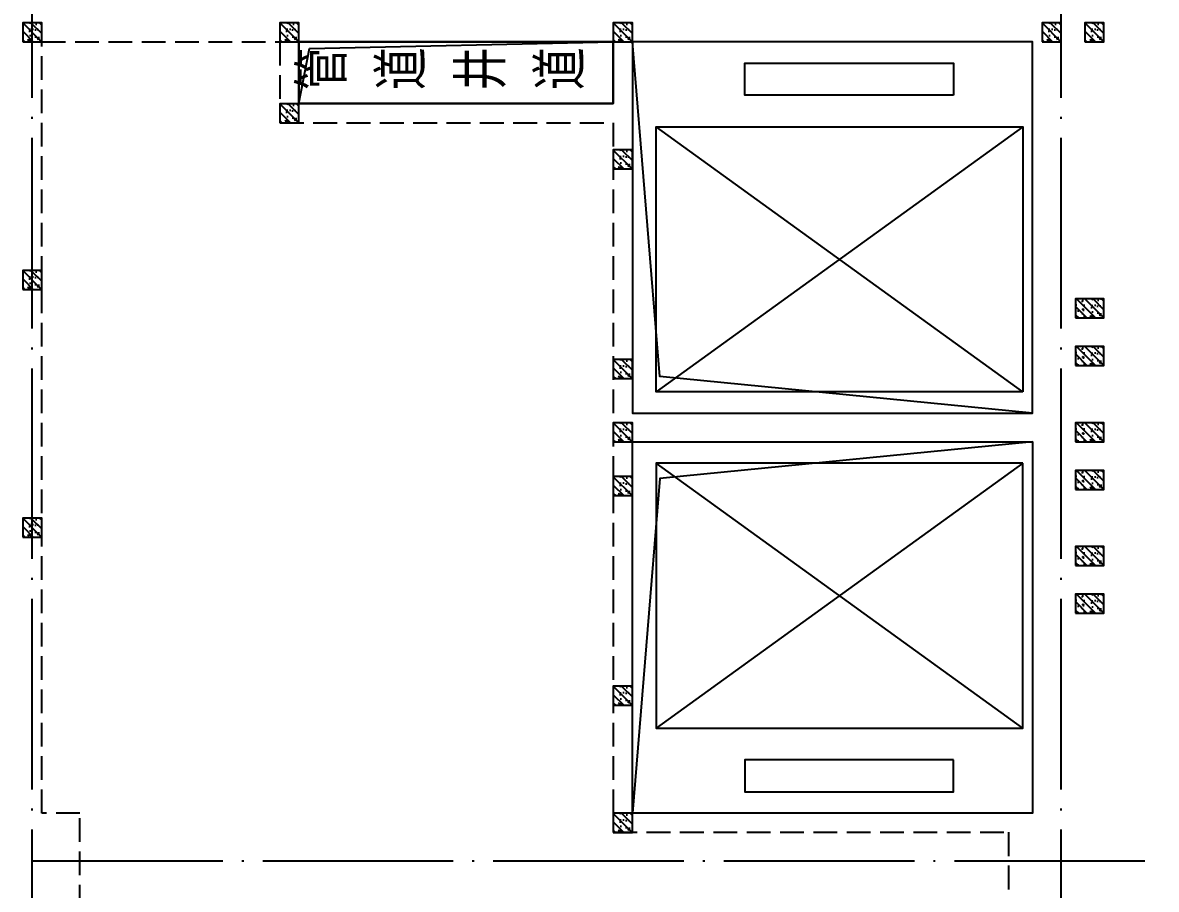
# Model space of a CAD drawing. Extents: x 6843040 to 15500510, y -6507076 to -4940511.
# Drawn here: x 8486362 to 8498262, y -5543651 to -5534552 of the extents above; entities that cross this region are included whole.
import ezdxf

# ---------------------------------------------------------------- set-up
doc = ezdxf.new("R2010")
doc.units = 0
doc.header["$LTSCALE"] = 1000
doc.header["$MEASUREMENT"] = 0
doc.linetypes.add('DASH', pattern=[0.35, 0.25, -0.1])
doc.linetypes.add('DOTE', pattern=[2.42, 2, -0.2, 0.02, -0.2])
for name, color, linetype in [('COLUMN', 10, 'Continuous'), ('DOTE', 8, 'DOTE'), ('E_LINE_6', 11, 'Continuous'), ('EVTR', 2, 'Continuous'), ('FLOOR', 9, 'Continuous'), ('plan-4', 6, 'Continuous'), ('PUB_HATCH', 8, 'Continuous'), ('建筑细线', 5, 'Continuous')]:
    doc.layers.add(name, color=color, linetype=linetype)
doc.styles.add('_HZTXT', font='SIMPLEX', dxfattribs={"width": 0.9, "bigfont": 'HZTXT'})

# ---------------------------------------------------------------- blocks, each defined once
blk = doc.blocks.new('Z$W@#425C139F')
at = {"layer": 'plan-4'}
for p, q in [((0, 0), (0, 3300)), ((0, 3300), (650, 3300)), ((650, 3300), (650, 0)), ((650, 0), (0, 0))]:
    blk.add_line(p, q, dxfattribs=at)
at = {"layer": 'plan-4', "insert": (142, 3300), "char_height": 500, "width": 48.63, "attachment_point": 1, "style": '_HZTXT'}
blk.add_mtext('管\\P道\\P井\\P道', dxfattribs=at)
blk = doc.blocks.new('3~4构造柱')
at = {"layer": 'PUB_HATCH'}
h = blk.add_hatch(dxfattribs=at)
h.set_pattern_fill('钢筋混凝土', color=256, scale=25, angle=90, style=0)
h.set_pattern_definition([(134.999998, (-1323675.3, -31857.76), (-44.194175, -44.194172), []), (140, (-1323675.3, -31857.76), (15.68804, 179.315045), [18.75, -206.25]), (85, (-1323675.3, -31857.76), (-188.048035, -34.68783), [15, -165]), (190.4514, (-1323674, -31842.82), (-172.35988, 144.62735), [15.93505, -175.28553]), (136.1842, (-1323725.3, -31857.76), (41.37976, 266.81026), [28.125, -309.375]), (186.6356, (-1323721.85, -31835.53), (-243.52946, 233.66568), [23.90257, -262.92825]), (81.1842, (-1323725.3, -31857.76), (-243.52964, 233.6655), [22.5, -247.5]), (111, (-1323712.8, -31832.76), (100.65473, 149.22676), [18.75, -206.25]), (56, (-1323712.8, -31832.76), (-181.28751, 60.82884), [15, -165]), (161.4514, (-1323704.41, -31820.33), (-80.63262, 210.05566), [15.93505, -175.28553]), (127.499998, (-1323675.3, -31857.76), (-83.223463, 3.039967), [0, -163, 0, -167.5, 0, -165.625]), (97.499998, (-1323675.3, -31857.76), (-98.602926, 65.767388), [0, -95.5, 0, -159.25, 0, -63.125]), (57.499998, (-1323675.3, -31913.51), (5.638722, 133.455609), [0, -62.5, 0, -195, 0, -258.75]), (47.499998, (-1323675.3, -31938.51), (-25.02624, 145.796543), [0, -81.25, 0, -129.5, 0, -183.75])])
edge = h.paths.add_edge_path()
edge.add_line((-1017259, 235624), (-1017459, 235624))
edge.add_line((-1017259, 235624), (-1017259, 235824))
edge.add_line((-1017259, 235824), (-1017459, 235824))
edge.add_line((-1017459, 235824), (-1017459, 235624))
h = blk.add_hatch(dxfattribs=at)
h.set_pattern_fill('钢筋混凝土', color=256, scale=25, angle=90, style=0)
h.set_pattern_definition([(134.999998, (-1320975.336, -31857.76), (-44.194175, -44.194172), []), (140, (-1320975.34, -31857.76), (15.68804, 179.315045), [18.75, -206.25]), (85, (-1320975.34, -31857.76), (-188.048035, -34.68783), [15, -165]), (190.4514, (-1320974.03, -31842.82), (-172.35988, 144.62735), [15.93505, -175.28553]), (136.1842, (-1321025.34, -31857.76), (41.37976, 266.81026), [28.125, -309.375]), (186.6356, (-1321021.9, -31835.53), (-243.52946, 233.66568), [23.90257, -262.92825]), (81.1842, (-1321025.34, -31857.76), (-243.52964, 233.6655), [22.5, -247.5]), (111, (-1321012.84, -31832.76), (100.65473, 149.22676), [18.75, -206.25]), (56, (-1321012.84, -31832.76), (-181.28751, 60.82884), [15, -165]), (161.4514, (-1321004.45, -31820.33), (-80.63262, 210.05566), [15.93505, -175.28553]), (127.499998, (-1320975.336, -31857.76), (-83.223463, 3.039967), [0, -163, 0, -167.5, 0, -165.625]), (97.499998, (-1320975.34, -31857.76), (-98.602926, 65.767388), [0, -95.5, 0, -159.25, 0, -63.125]), (57.499998, (-1320975.336, -31913.51), (5.638722, 133.455609), [0, -62.5, 0, -195, 0, -258.75]), (47.499998, (-1320975.34, -31938.51), (-25.02624, 145.796543), [0, -81.25, 0, -129.5, 0, -183.75])])
edge = h.paths.add_edge_path()
edge.add_line((-1014559, 235624), (-1014759, 235624))
edge.add_line((-1014559, 235624), (-1014559, 235824))
edge.add_line((-1014559, 235824), (-1014759, 235824))
edge.add_line((-1014759, 235824), (-1014759, 235624))
h = blk.add_hatch(dxfattribs=at)
h.set_pattern_fill('钢筋混凝土', color=256, scale=25, angle=90, style=0)
h.set_pattern_definition([(134.999998, (-1317475.31, -31857.36), (-44.194175, -44.194172), []), (140, (-1317475.31, -31857.36), (15.68804, 179.315045), [18.75, -206.25]), (85, (-1317475.3, -31857.36), (-188.048035, -34.68783), [15, -165]), (190.4514, (-1317474, -31842.42), (-172.35988, 144.62735), [15.93505, -175.28553]), (136.1842, (-1317525.3, -31857.36), (41.37976, 266.81026), [28.125, -309.375]), (186.6356, (-1317521.86, -31835.13), (-243.52946, 233.66568), [23.90257, -262.92825]), (81.1842, (-1317525.3, -31857.36), (-243.52964, 233.6655), [22.5, -247.5]), (111, (-1317512.81, -31832.36), (100.65473, 149.22676), [18.75, -206.25]), (56, (-1317512.8, -31832.36), (-181.28751, 60.82884), [15, -165]), (161.4514, (-1317504.42, -31819.93), (-80.63262, 210.05566), [15.93505, -175.28553]), (127.499998, (-1317475.31, -31857.36), (-83.223463, 3.039967), [0, -163, 0, -167.5, 0, -165.625]), (97.499998, (-1317475.31, -31857.36), (-98.602926, 65.767388), [0, -95.5, 0, -159.25, 0, -63.125]), (57.499998, (-1317475.31, -31913.11), (5.638722, 133.455609), [0, -62.5, 0, -195, 0, -258.75]), (47.499998, (-1317475.31, -31938.11), (-25.02624, 145.796543), [0, -81.25, 0, -129.5, 0, -183.75])])
edge = h.paths.add_edge_path()
edge.add_line((-1011059, 235624), (-1011259, 235624))
edge.add_line((-1011059, 235624), (-1011059, 235824))
edge.add_line((-1011059, 235824), (-1011259, 235824))
edge.add_line((-1011259, 235824), (-1011259, 235624))
h = blk.add_hatch(dxfattribs=at)
h.set_pattern_fill('钢筋混凝土', color=256, scale=25, angle=90, style=0)
h.set_pattern_definition([(134.999998, (-1312975.3, -31857.76), (-44.194175, -44.194172), []), (140, (-1312975.3, -31857.76), (15.68804, 179.315045), [18.75, -206.25]), (85, (-1312975.3, -31857.76), (-188.048035, -34.68783), [15, -165]), (190.4514, (-1312974, -31842.82), (-172.35988, 144.62735), [15.93505, -175.28553]), (136.1842, (-1313025.3, -31857.76), (41.37976, 266.81026), [28.125, -309.375]), (186.6356, (-1313021.85, -31835.53), (-243.52946, 233.66568), [23.90257, -262.92825]), (81.1842, (-1313025.3, -31857.76), (-243.52964, 233.6655), [22.5, -247.5]), (111, (-1313012.8, -31832.76), (100.65473, 149.22676), [18.75, -206.25]), (56, (-1313012.8, -31832.76), (-181.28751, 60.82884), [15, -165]), (161.4514, (-1313004.41, -31820.33), (-80.63262, 210.05566), [15.93505, -175.28553]), (127.499998, (-1312975.3, -31857.76), (-83.223463, 3.039967), [0, -163, 0, -167.5, 0, -165.625]), (97.499998, (-1312975.3, -31857.76), (-98.602926, 65.767388), [0, -95.5, 0, -159.25, 0, -63.125]), (57.499998, (-1312975.3, -31913.51), (5.638722, 133.455609), [0, -62.5, 0, -195, 0, -258.75]), (47.499998, (-1312975.3, -31938.51), (-25.02624, 145.796543), [0, -81.25, 0, -129.5, 0, -183.75])])
edge = h.paths.add_edge_path()
edge.add_line((-1006559, 235624), (-1006759, 235624))
edge.add_line((-1006559, 235624), (-1006559, 235824))
edge.add_line((-1006559, 235824), (-1006759, 235824))
edge.add_line((-1006759, 235824), (-1006759, 235624))
h = blk.add_hatch(dxfattribs=at)
h.set_pattern_fill('钢筋混凝土', color=256, scale=25, angle=90, style=0)
h.set_pattern_definition([(134.999998, (-1312525.336, -31857.76), (-44.194175, -44.194172), []), (140, (-1312525.34, -31857.76), (15.68804, 179.315045), [18.75, -206.25]), (85, (-1312525.34, -31857.76), (-188.048035, -34.68783), [15, -165]), (190.4514, (-1312524.03, -31842.82), (-172.35988, 144.62735), [15.93505, -175.28553]), (136.1842, (-1312575.34, -31857.76), (41.37976, 266.81026), [28.125, -309.375]), (186.6356, (-1312571.9, -31835.53), (-243.52946, 233.66568), [23.90257, -262.92825]), (81.1842, (-1312575.34, -31857.76), (-243.52964, 233.6655), [22.5, -247.5]), (111, (-1312562.84, -31832.76), (100.65473, 149.22676), [18.75, -206.25]), (56, (-1312562.84, -31832.76), (-181.28751, 60.82884), [15, -165]), (161.4514, (-1312554.45, -31820.33), (-80.63262, 210.05566), [15.93505, -175.28553]), (127.499998, (-1312525.336, -31857.76), (-83.223463, 3.039967), [0, -163, 0, -167.5, 0, -165.625]), (97.499998, (-1312525.34, -31857.76), (-98.602926, 65.767388), [0, -95.5, 0, -159.25, 0, -63.125]), (57.499998, (-1312525.336, -31913.51), (5.638722, 133.455609), [0, -62.5, 0, -195, 0, -258.75]), (47.499998, (-1312525.34, -31938.51), (-25.02624, 145.796543), [0, -81.25, 0, -129.5, 0, -183.75])])
edge = h.paths.add_edge_path()
edge.add_line((-1006109, 235624), (-1006309, 235624))
edge.add_line((-1006109, 235624), (-1006109, 235824))
edge.add_line((-1006109, 235824), (-1006309, 235824))
edge.add_line((-1006309, 235824), (-1006309, 235624))
h = blk.add_hatch(dxfattribs=at)
h.set_pattern_fill('钢筋混凝土', color=256, scale=25, angle=90, style=0)
h.set_pattern_definition([(134.999998, (-1320975.336, -32707.84), (-44.194175, -44.194172), []), (140, (-1320975.34, -32707.84), (15.68804, 179.315045), [18.75, -206.25]), (85, (-1320975.34, -32707.84), (-188.048035, -34.68783), [15, -165]), (190.4514, (-1320974.03, -32692.9), (-172.35988, 144.62735), [15.93505, -175.28553]), (136.1842, (-1321025.34, -32707.84), (41.37976, 266.81026), [28.125, -309.375]), (186.6356, (-1321021.9, -32685.6), (-243.52946, 233.66568), [23.90257, -262.92825]), (81.1842, (-1321025.34, -32707.84), (-243.52964, 233.6655), [22.5, -247.5]), (111, (-1321012.84, -32682.84), (100.65473, 149.22676), [18.75, -206.25]), (56, (-1321012.84, -32682.84), (-181.28751, 60.82884), [15, -165]), (161.4514, (-1321004.45, -32670.4), (-80.63262, 210.05566), [15.93505, -175.28553]), (127.499998, (-1320975.336, -32707.84), (-83.223463, 3.039967), [0, -163, 0, -167.5, 0, -165.625]), (97.499998, (-1320975.34, -32707.84), (-98.602926, 65.767388), [0, -95.5, 0, -159.25, 0, -63.125]), (57.499998, (-1320975.336, -32763.59), (5.638722, 133.455609), [0, -62.5, 0, -195, 0, -258.75]), (47.499998, (-1320975.34, -32788.59), (-25.02624, 145.796543), [0, -81.25, 0, -129.5, 0, -183.75])])
edge = h.paths.add_edge_path()
edge.add_line((-1014559, 234774), (-1014759, 234774))
edge.add_line((-1014559, 234774), (-1014559, 234974))
edge.add_line((-1014559, 234974), (-1014759, 234974))
edge.add_line((-1014759, 234974), (-1014759, 234774))
h = blk.add_hatch(dxfattribs=at)
h.set_pattern_fill('钢筋混凝土', color=256, scale=25, angle=90, style=0)
h.set_pattern_definition([(134.999998, (-1317475.336, -33192.76), (-44.194175, -44.194172), []), (140, (-1317475.34, -33192.76), (15.68804, 179.315045), [18.75, -206.25]), (85, (-1317475.34, -33192.76), (-188.048035, -34.68783), [15, -165]), (190.4514, (-1317474.03, -33177.82), (-172.35988, 144.62735), [15.93505, -175.28553]), (136.1842, (-1317525.34, -33192.76), (41.37976, 266.81026), [28.125, -309.375]), (186.6356, (-1317521.9, -33170.53), (-243.52946, 233.66568), [23.90257, -262.92825]), (81.1842, (-1317525.34, -33192.76), (-243.52964, 233.6655), [22.5, -247.5]), (111, (-1317512.84, -33167.76), (100.65473, 149.22676), [18.75, -206.25]), (56, (-1317512.84, -33167.76), (-181.28751, 60.82884), [15, -165]), (161.4514, (-1317504.45, -33155.33), (-80.63262, 210.05566), [15.93505, -175.28553]), (127.499998, (-1317475.336, -33192.76), (-83.223463, 3.039967), [0, -163, 0, -167.5, 0, -165.625]), (97.499998, (-1317475.34, -33192.76), (-98.602926, 65.767388), [0, -95.5, 0, -159.25, 0, -63.125]), (57.499998, (-1317475.336, -33248.51), (5.638722, 133.455609), [0, -62.5, 0, -195, 0, -258.75]), (47.499998, (-1317475.34, -33273.51), (-25.02624, 145.796543), [0, -81.25, 0, -129.5, 0, -183.75])])
edge = h.paths.add_edge_path()
edge.add_line((-1011059, 234289), (-1011259, 234289))
edge.add_line((-1011059, 234289), (-1011059, 234489))
edge.add_line((-1011059, 234489), (-1011259, 234489))
edge.add_line((-1011259, 234489), (-1011259, 234289))
h = blk.add_hatch(dxfattribs=at)
h.set_pattern_fill('钢筋混凝土', color=256, scale=25, angle=90, style=0)
h.set_pattern_definition([(134.999998, (-1323675.3, -34457.36), (-44.194175, -44.194172), []), (140, (-1323675.3, -34457.36), (15.68804, 179.315045), [18.75, -206.25]), (85, (-1323675.3, -34457.36), (-188.048035, -34.68783), [15, -165]), (190.4514, (-1323674, -34442.42), (-172.35988, 144.62735), [15.93505, -175.28553]), (136.1842, (-1323725.3, -34457.36), (41.37976, 266.81026), [28.125, -309.375]), (186.6356, (-1323721.85, -34435.13), (-243.52946, 233.66568), [23.90257, -262.92825]), (81.1842, (-1323725.3, -34457.36), (-243.52964, 233.6655), [22.5, -247.5]), (111, (-1323712.8, -34432.36), (100.65473, 149.22676), [18.75, -206.25]), (56, (-1323712.8, -34432.36), (-181.28751, 60.82884), [15, -165]), (161.4514, (-1323704.41, -34419.93), (-80.63262, 210.05566), [15.93505, -175.28553]), (127.499998, (-1323675.3, -34457.36), (-83.223463, 3.039967), [0, -163, 0, -167.5, 0, -165.625]), (97.499998, (-1323675.3, -34457.36), (-98.602926, 65.767388), [0, -95.5, 0, -159.25, 0, -63.125]), (57.499998, (-1323675.3, -34513.11), (5.638722, 133.455609), [0, -62.5, 0, -195, 0, -258.75]), (47.499998, (-1323675.3, -34538.11), (-25.02624, 145.796543), [0, -81.25, 0, -129.5, 0, -183.75])])
edge = h.paths.add_edge_path()
edge.add_line((-1017259, 233024), (-1017459, 233024))
edge.add_line((-1017259, 233024), (-1017259, 233224))
edge.add_line((-1017259, 233224), (-1017459, 233224))
edge.add_line((-1017459, 233224), (-1017459, 233024))
h = blk.add_hatch(dxfattribs=at)
h.set_pattern_fill('钢筋混凝土', color=256, scale=25, angle=90, style=0)
h.set_pattern_definition([(134.999998, (-1312525.336, -34757.36), (-44.194175, -44.194172), []), (140, (-1312525.34, -34757.36), (15.68804, 179.315045), [18.75, -206.25]), (85, (-1312525.34, -34757.36), (-188.048035, -34.68783), [15, -165]), (190.4514, (-1312524.03, -34742.42), (-172.35988, 144.62735), [15.93505, -175.28553]), (136.1842, (-1312575.34, -34757.36), (41.37976, 266.81026), [28.125, -309.375]), (186.6356, (-1312571.9, -34735.13), (-243.52946, 233.66568), [23.90257, -262.92825]), (81.1842, (-1312575.34, -34757.36), (-243.52964, 233.6655), [22.5, -247.5]), (111, (-1312562.84, -34732.36), (100.65473, 149.22676), [18.75, -206.25]), (56, (-1312562.84, -34732.36), (-181.28751, 60.82884), [15, -165]), (161.4514, (-1312554.45, -34719.93), (-80.63262, 210.05566), [15.93505, -175.28553]), (127.499998, (-1312525.336, -34757.36), (-83.223463, 3.039967), [0, -163, 0, -167.5, 0, -165.625]), (97.499998, (-1312525.34, -34757.36), (-98.602926, 65.767388), [0, -95.5, 0, -159.25, 0, -63.125]), (57.499998, (-1312525.336, -34813.11), (5.638722, 133.455609), [0, -62.5, 0, -195, 0, -258.75]), (47.499998, (-1312525.34, -34838.11), (-25.02624, 145.796543), [0, -81.25, 0, -129.5, 0, -183.75])])
edge = h.paths.add_edge_path()
edge.add_line((-1006109, 232724), (-1006409, 232724))
edge.add_line((-1006109, 232724), (-1006109, 232924))
edge.add_line((-1006109, 232924), (-1006409, 232924))
edge.add_line((-1006409, 232924), (-1006409, 232724))
h = blk.add_hatch(dxfattribs=at)
h.set_pattern_fill('钢筋混凝土', color=256, scale=25, angle=90, style=0)
h.set_pattern_definition([(134.999998, (-1312525.336, -35257.36), (-44.194175, -44.194172), []), (140, (-1312525.34, -35257.36), (15.68804, 179.315045), [18.75, -206.25]), (85, (-1312525.34, -35257.36), (-188.048035, -34.68783), [15, -165]), (190.4514, (-1312524.03, -35242.42), (-172.35988, 144.62735), [15.93505, -175.28553]), (136.1842, (-1312575.34, -35257.36), (41.37976, 266.81026), [28.125, -309.375]), (186.6356, (-1312571.9, -35235.13), (-243.52946, 233.66568), [23.90257, -262.92825]), (81.1842, (-1312575.34, -35257.36), (-243.52964, 233.6655), [22.5, -247.5]), (111, (-1312562.84, -35232.36), (100.65473, 149.22676), [18.75, -206.25]), (56, (-1312562.84, -35232.36), (-181.28751, 60.82884), [15, -165]), (161.4514, (-1312554.45, -35219.93), (-80.63262, 210.05566), [15.93505, -175.28553]), (127.499998, (-1312525.336, -35257.36), (-83.223463, 3.039967), [0, -163, 0, -167.5, 0, -165.625]), (97.499998, (-1312525.34, -35257.36), (-98.602926, 65.767388), [0, -95.5, 0, -159.25, 0, -63.125]), (57.499998, (-1312525.336, -35313.11), (5.638722, 133.455609), [0, -62.5, 0, -195, 0, -258.75]), (47.499998, (-1312525.34, -35338.11), (-25.02624, 145.796543), [0, -81.25, 0, -129.5, 0, -183.75])])
edge = h.paths.add_edge_path()
edge.add_line((-1006109, 232224), (-1006409, 232224))
edge.add_line((-1006109, 232224), (-1006109, 232424))
edge.add_line((-1006109, 232424), (-1006409, 232424))
edge.add_line((-1006409, 232424), (-1006409, 232224))
h = blk.add_hatch(dxfattribs=at)
h.set_pattern_fill('钢筋混凝土', color=256, scale=25, angle=90, style=0)
h.set_pattern_definition([(134.999998, (-1317475.336, -35392.76), (-44.194175, -44.194172), []), (140, (-1317475.34, -35392.76), (15.68804, 179.315045), [18.75, -206.25]), (85, (-1317475.34, -35392.76), (-188.048035, -34.68783), [15, -165]), (190.4514, (-1317474.03, -35377.82), (-172.35988, 144.62735), [15.93505, -175.28553]), (136.1842, (-1317525.34, -35392.76), (41.37976, 266.81026), [28.125, -309.375]), (186.6356, (-1317521.9, -35370.53), (-243.52946, 233.66568), [23.90257, -262.92825]), (81.1842, (-1317525.34, -35392.76), (-243.52964, 233.6655), [22.5, -247.5]), (111, (-1317512.84, -35367.76), (100.65473, 149.22676), [18.75, -206.25]), (56, (-1317512.84, -35367.76), (-181.28751, 60.82884), [15, -165]), (161.4514, (-1317504.45, -35355.33), (-80.63262, 210.05566), [15.93505, -175.28553]), (127.499998, (-1317475.336, -35392.76), (-83.223463, 3.039967), [0, -163, 0, -167.5, 0, -165.625]), (97.499998, (-1317475.34, -35392.76), (-98.602926, 65.767388), [0, -95.5, 0, -159.25, 0, -63.125]), (57.499998, (-1317475.336, -35448.51), (5.638722, 133.455609), [0, -62.5, 0, -195, 0, -258.75]), (47.499998, (-1317475.34, -35473.51), (-25.02624, 145.796543), [0, -81.25, 0, -129.5, 0, -183.75])])
edge = h.paths.add_edge_path()
edge.add_line((-1011059, 232089), (-1011259, 232089))
edge.add_line((-1011059, 232089), (-1011059, 232289))
edge.add_line((-1011059, 232289), (-1011259, 232289))
edge.add_line((-1011259, 232289), (-1011259, 232089))
h = blk.add_hatch(dxfattribs=at)
h.set_pattern_fill('钢筋混凝土', color=256, scale=25, angle=90, style=0)
h.set_pattern_definition([(134.999998, (-1317475.31, -36057.36), (-44.194175, -44.194172), []), (140, (-1317475.31, -36057.36), (15.68804, 179.315045), [18.75, -206.25]), (85, (-1317475.3, -36057.36), (-188.048035, -34.68783), [15, -165]), (190.4514, (-1317474, -36042.42), (-172.35988, 144.62735), [15.93505, -175.28553]), (136.1842, (-1317525.3, -36057.36), (41.37976, 266.81026), [28.125, -309.375]), (186.6356, (-1317521.86, -36035.13), (-243.52946, 233.66568), [23.90257, -262.92825]), (81.1842, (-1317525.3, -36057.36), (-243.52964, 233.6655), [22.5, -247.5]), (111, (-1317512.81, -36032.36), (100.65473, 149.22676), [18.75, -206.25]), (56, (-1317512.8, -36032.36), (-181.28751, 60.82884), [15, -165]), (161.4514, (-1317504.42, -36019.93), (-80.63262, 210.05566), [15.93505, -175.28553]), (127.499998, (-1317475.31, -36057.36), (-83.223463, 3.039967), [0, -163, 0, -167.5, 0, -165.625]), (97.499998, (-1317475.31, -36057.36), (-98.602926, 65.767388), [0, -95.5, 0, -159.25, 0, -63.125]), (57.499998, (-1317475.31, -36113.11), (5.638722, 133.455609), [0, -62.5, 0, -195, 0, -258.75]), (47.499998, (-1317475.31, -36138.11), (-25.02624, 145.796543), [0, -81.25, 0, -129.5, 0, -183.75])])
edge = h.paths.add_edge_path()
edge.add_line((-1011059, 231424), (-1011259, 231424))
edge.add_line((-1011059, 231424), (-1011059, 231624))
edge.add_line((-1011059, 231624), (-1011259, 231624))
edge.add_line((-1011259, 231624), (-1011259, 231424))
h = blk.add_hatch(dxfattribs=at)
h.set_pattern_fill('钢筋混凝土', color=256, scale=25, angle=90, style=0)
h.set_pattern_definition([(134.999998, (-1312525.336, -36057.36), (-44.194175, -44.194172), []), (140, (-1312525.34, -36057.36), (15.68804, 179.315045), [18.75, -206.25]), (85, (-1312525.34, -36057.36), (-188.048035, -34.68783), [15, -165]), (190.4514, (-1312524.03, -36042.42), (-172.35988, 144.62735), [15.93505, -175.28553]), (136.1842, (-1312575.34, -36057.36), (41.37976, 266.81026), [28.125, -309.375]), (186.6356, (-1312571.9, -36035.13), (-243.52946, 233.66568), [23.90257, -262.92825]), (81.1842, (-1312575.34, -36057.36), (-243.52964, 233.6655), [22.5, -247.5]), (111, (-1312562.84, -36032.36), (100.65473, 149.22676), [18.75, -206.25]), (56, (-1312562.84, -36032.36), (-181.28751, 60.82884), [15, -165]), (161.4514, (-1312554.45, -36019.92), (-80.63262, 210.05566), [15.93505, -175.28553]), (127.499998, (-1312525.336, -36057.36), (-83.223463, 3.039967), [0, -163, 0, -167.5, 0, -165.625]), (97.499998, (-1312525.34, -36057.36), (-98.602926, 65.767388), [0, -95.5, 0, -159.25, 0, -63.125]), (57.499998, (-1312525.336, -36113.11), (5.638722, 133.455609), [0, -62.5, 0, -195, 0, -258.75]), (47.499998, (-1312525.34, -36138.11), (-25.02624, 145.796543), [0, -81.25, 0, -129.5, 0, -183.75])])
edge = h.paths.add_edge_path()
edge.add_line((-1006109, 231424), (-1006409, 231424))
edge.add_line((-1006109, 231424), (-1006109, 231624))
edge.add_line((-1006109, 231624), (-1006409, 231624))
edge.add_line((-1006409, 231624), (-1006409, 231424))
h = blk.add_hatch(dxfattribs=at)
h.set_pattern_fill('钢筋混凝土', color=256, scale=25, angle=90, style=0)
h.set_pattern_definition([(134.999998, (-1312525.33, -36557.364), (-44.194175, -44.194172), []), (140, (-1312525.33, -36557.36), (15.68804, 179.315045), [18.75, -206.25]), (85, (-1312525.33, -36557.36), (-188.048035, -34.68783), [15, -165]), (190.4514, (-1312524.02, -36542.42), (-172.35988, 144.62735), [15.93505, -175.28553]), (136.1842, (-1312575.33, -36557.36), (41.37976, 266.81026), [28.125, -309.375]), (186.6356, (-1312571.88, -36535.13), (-243.52946, 233.66568), [23.90257, -262.92825]), (81.1842, (-1312575.33, -36557.36), (-243.52964, 233.6655), [22.5, -247.5]), (111, (-1312562.83, -36532.36), (100.65473, 149.22676), [18.75, -206.25]), (56, (-1312562.83, -36532.36), (-181.28751, 60.82884), [15, -165]), (161.4514, (-1312554.44, -36519.93), (-80.63262, 210.05566), [15.93505, -175.28553]), (127.499998, (-1312525.33, -36557.364), (-83.223463, 3.039967), [0, -163, 0, -167.5, 0, -165.625]), (97.499998, (-1312525.33, -36557.36), (-98.602926, 65.767388), [0, -95.5, 0, -159.25, 0, -63.125]), (57.499998, (-1312525.33, -36613.114), (5.638722, 133.455609), [0, -62.5, 0, -195, 0, -258.75]), (47.499998, (-1312525.33, -36638.11), (-25.02624, 145.796543), [0, -81.25, 0, -129.5, 0, -183.75])])
edge = h.paths.add_edge_path()
edge.add_line((-1006109, 230924), (-1006409, 230924))
edge.add_line((-1006109, 230924), (-1006109, 231124))
edge.add_line((-1006109, 231124), (-1006409, 231124))
edge.add_line((-1006409, 231124), (-1006409, 230924))
h = blk.add_hatch(dxfattribs=at)
h.set_pattern_fill('钢筋混凝土', color=256, scale=25, angle=90, style=0)
h.set_pattern_definition([(134.999998, (-1317475.336, -36622.76), (-44.194175, -44.194172), []), (140, (-1317475.34, -36622.76), (15.68804, 179.315045), [18.75, -206.25]), (85, (-1317475.34, -36622.76), (-188.048035, -34.68783), [15, -165]), (190.4514, (-1317474.03, -36607.82), (-172.35988, 144.62735), [15.93505, -175.28553]), (136.1842, (-1317525.34, -36622.76), (41.37976, 266.81026), [28.125, -309.375]), (186.6356, (-1317521.9, -36600.53), (-243.52946, 233.66568), [23.90257, -262.92825]), (81.1842, (-1317525.34, -36622.76), (-243.52964, 233.6655), [22.5, -247.5]), (111, (-1317512.84, -36597.76), (100.65473, 149.22676), [18.75, -206.25]), (56, (-1317512.84, -36597.76), (-181.28751, 60.82884), [15, -165]), (161.4514, (-1317504.45, -36585.33), (-80.63262, 210.05566), [15.93505, -175.28553]), (127.499998, (-1317475.336, -36622.76), (-83.223463, 3.039967), [0, -163, 0, -167.5, 0, -165.625]), (97.499998, (-1317475.34, -36622.76), (-98.602926, 65.767388), [0, -95.5, 0, -159.25, 0, -63.125]), (57.499998, (-1317475.336, -36678.51), (5.638722, 133.455609), [0, -62.5, 0, -195, 0, -258.75]), (47.499998, (-1317475.34, -36703.51), (-25.02624, 145.796543), [0, -81.25, 0, -129.5, 0, -183.75])])
edge = h.paths.add_edge_path()
edge.add_line((-1011059, 230859), (-1011259, 230859))
edge.add_line((-1011059, 230859), (-1011059, 231059))
edge.add_line((-1011059, 231059), (-1011259, 231059))
edge.add_line((-1011259, 231059), (-1011259, 230859))
h = blk.add_hatch(dxfattribs=at)
h.set_pattern_fill('钢筋混凝土', color=256, scale=25, angle=90, style=0)
h.set_pattern_definition([(134.999998, (-1323675.3, -37057.36), (-44.194175, -44.194172), []), (140, (-1323675.3, -37057.36), (15.68804, 179.315045), [18.75, -206.25]), (85, (-1323675.3, -37057.36), (-188.048035, -34.68783), [15, -165]), (190.4514, (-1323674, -37042.42), (-172.35988, 144.62735), [15.93505, -175.28553]), (136.1842, (-1323725.3, -37057.36), (41.37976, 266.81026), [28.125, -309.375]), (186.6356, (-1323721.85, -37035.13), (-243.52946, 233.66568), [23.90257, -262.92825]), (81.1842, (-1323725.3, -37057.36), (-243.52964, 233.6655), [22.5, -247.5]), (111, (-1323712.8, -37032.36), (100.65473, 149.22676), [18.75, -206.25]), (56, (-1323712.8, -37032.36), (-181.28751, 60.82884), [15, -165]), (161.4514, (-1323704.41, -37019.93), (-80.63262, 210.05566), [15.93505, -175.28553]), (127.499998, (-1323675.3, -37057.36), (-83.223463, 3.039967), [0, -163, 0, -167.5, 0, -165.625]), (97.499998, (-1323675.3, -37057.36), (-98.602926, 65.767388), [0, -95.5, 0, -159.25, 0, -63.125]), (57.499998, (-1323675.3, -37113.11), (5.638722, 133.455609), [0, -62.5, 0, -195, 0, -258.75]), (47.499998, (-1323675.3, -37138.11), (-25.02624, 145.796543), [0, -81.25, 0, -129.5, 0, -183.75])])
edge = h.paths.add_edge_path()
edge.add_line((-1017259, 230424), (-1017459, 230424))
edge.add_line((-1017259, 230424), (-1017259, 230624))
edge.add_line((-1017259, 230624), (-1017459, 230624))
edge.add_line((-1017459, 230624), (-1017459, 230424))
h = blk.add_hatch(dxfattribs=at)
h.set_pattern_fill('钢筋混凝土', color=256, scale=25, angle=90, style=0)
h.set_pattern_definition([(134.999998, (-1312525.336, -37357.364), (-44.194175, -44.194172), []), (140, (-1312525.34, -37357.36), (15.68804, 179.315045), [18.75, -206.25]), (85, (-1312525.34, -37357.36), (-188.048035, -34.68783), [15, -165]), (190.4514, (-1312524.03, -37342.42), (-172.35988, 144.62735), [15.93505, -175.28553]), (136.1842, (-1312575.34, -37357.36), (41.37976, 266.81026), [28.125, -309.375]), (186.6356, (-1312571.9, -37335.13), (-243.52946, 233.66568), [23.90257, -262.92825]), (81.1842, (-1312575.34, -37357.36), (-243.52964, 233.6655), [22.5, -247.5]), (111, (-1312562.84, -37332.36), (100.65473, 149.22676), [18.75, -206.25]), (56, (-1312562.84, -37332.36), (-181.28751, 60.82884), [15, -165]), (161.4514, (-1312554.45, -37319.93), (-80.63262, 210.05566), [15.93505, -175.28553]), (127.499998, (-1312525.336, -37357.364), (-83.223463, 3.039967), [0, -163, 0, -167.5, 0, -165.625]), (97.499998, (-1312525.34, -37357.36), (-98.602926, 65.767388), [0, -95.5, 0, -159.25, 0, -63.125]), (57.499998, (-1312525.336, -37413.114), (5.638722, 133.455609), [0, -62.5, 0, -195, 0, -258.75]), (47.499998, (-1312525.34, -37438.11), (-25.02624, 145.796543), [0, -81.25, 0, -129.5, 0, -183.75])])
edge = h.paths.add_edge_path()
edge.add_line((-1006109, 230124), (-1006409, 230124))
edge.add_line((-1006109, 230124), (-1006109, 230324))
edge.add_line((-1006109, 230324), (-1006409, 230324))
edge.add_line((-1006409, 230324), (-1006409, 230124))
h = blk.add_hatch(dxfattribs=at)
h.set_pattern_fill('钢筋混凝土', color=256, scale=25, angle=90, style=0)
h.set_pattern_definition([(134.999998, (-1312525.336, -37857.364), (-44.194175, -44.194172), []), (140, (-1312525.34, -37857.36), (15.68804, 179.315045), [18.75, -206.25]), (85, (-1312525.34, -37857.36), (-188.048035, -34.68783), [15, -165]), (190.4514, (-1312524.03, -37842.42), (-172.35988, 144.62735), [15.93505, -175.28553]), (136.1842, (-1312575.34, -37857.36), (41.37976, 266.81026), [28.125, -309.375]), (186.6356, (-1312571.9, -37835.13), (-243.52946, 233.66568), [23.90257, -262.92825]), (81.1842, (-1312575.34, -37857.36), (-243.52964, 233.6655), [22.5, -247.5]), (111, (-1312562.84, -37832.36), (100.65473, 149.22676), [18.75, -206.25]), (56, (-1312562.84, -37832.36), (-181.28751, 60.82884), [15, -165]), (161.4514, (-1312554.45, -37819.93), (-80.63262, 210.05566), [15.93505, -175.28553]), (127.499998, (-1312525.336, -37857.364), (-83.223463, 3.039967), [0, -163, 0, -167.5, 0, -165.625]), (97.499998, (-1312525.34, -37857.36), (-98.602926, 65.767388), [0, -95.5, 0, -159.25, 0, -63.125]), (57.499998, (-1312525.336, -37913.114), (5.638722, 133.455609), [0, -62.5, 0, -195, 0, -258.75]), (47.499998, (-1312525.34, -37938.11), (-25.02624, 145.796543), [0, -81.25, 0, -129.5, 0, -183.75])])
edge = h.paths.add_edge_path()
edge.add_line((-1006109, 229624), (-1006409, 229624))
edge.add_line((-1006109, 229624), (-1006109, 229824))
edge.add_line((-1006109, 229824), (-1006409, 229824))
edge.add_line((-1006409, 229824), (-1006409, 229624))
h = blk.add_hatch(dxfattribs=at)
h.set_pattern_fill('钢筋混凝土', color=256, scale=25, angle=90, style=0)
h.set_pattern_definition([(134.999998, (-1317475.336, -38822.76), (-44.194175, -44.194172), []), (140, (-1317475.34, -38822.76), (15.68804, 179.315045), [18.75, -206.25]), (85, (-1317475.34, -38822.76), (-188.048035, -34.68783), [15, -165]), (190.4514, (-1317474.03, -38807.82), (-172.35988, 144.62735), [15.93505, -175.28553]), (136.1842, (-1317525.34, -38822.76), (41.37976, 266.81026), [28.125, -309.375]), (186.6356, (-1317521.9, -38800.53), (-243.52946, 233.66568), [23.90257, -262.92825]), (81.1842, (-1317525.34, -38822.76), (-243.52964, 233.6655), [22.5, -247.5]), (111, (-1317512.84, -38797.76), (100.65473, 149.22676), [18.75, -206.25]), (56, (-1317512.84, -38797.76), (-181.28751, 60.82884), [15, -165]), (161.4514, (-1317504.45, -38785.33), (-80.63262, 210.05566), [15.93505, -175.28553]), (127.499998, (-1317475.336, -38822.76), (-83.223463, 3.039967), [0, -163, 0, -167.5, 0, -165.625]), (97.499998, (-1317475.34, -38822.76), (-98.602926, 65.767388), [0, -95.5, 0, -159.25, 0, -63.125]), (57.499998, (-1317475.336, -38878.51), (5.638722, 133.455609), [0, -62.5, 0, -195, 0, -258.75]), (47.499998, (-1317475.34, -38903.51), (-25.02624, 145.796543), [0, -81.25, 0, -129.5, 0, -183.75])])
edge = h.paths.add_edge_path()
edge.add_line((-1011059, 228659), (-1011259, 228659))
edge.add_line((-1011059, 228659), (-1011059, 228859))
edge.add_line((-1011059, 228859), (-1011259, 228859))
edge.add_line((-1011259, 228859), (-1011259, 228659))
h = blk.add_hatch(dxfattribs=at)
h.set_pattern_fill('钢筋混凝土', color=256, scale=25, angle=90, style=0)
h.set_pattern_definition([(134.999998, (-1317475.31, -40157.76), (-44.194175, -44.194172), []), (140, (-1317475.31, -40157.76), (15.68804, 179.315045), [18.75, -206.25]), (85, (-1317475.3, -40157.76), (-188.048035, -34.68783), [15, -165]), (190.4514, (-1317474, -40142.82), (-172.35988, 144.62735), [15.93505, -175.28553]), (136.1842, (-1317525.3, -40157.76), (41.37976, 266.81026), [28.125, -309.375]), (186.6356, (-1317521.86, -40135.53), (-243.52946, 233.66568), [23.90257, -262.92825]), (81.1842, (-1317525.3, -40157.76), (-243.52964, 233.6655), [22.5, -247.5]), (111, (-1317512.81, -40132.76), (100.65473, 149.22676), [18.75, -206.25]), (56, (-1317512.8, -40132.76), (-181.28751, 60.82884), [15, -165]), (161.4514, (-1317504.42, -40120.33), (-80.63262, 210.05566), [15.93505, -175.28553]), (127.499998, (-1317475.31, -40157.76), (-83.223463, 3.039967), [0, -163, 0, -167.5, 0, -165.625]), (97.499998, (-1317475.31, -40157.76), (-98.602926, 65.767388), [0, -95.5, 0, -159.25, 0, -63.125]), (57.499998, (-1317475.31, -40213.51), (5.638722, 133.455609), [0, -62.5, 0, -195, 0, -258.75]), (47.499998, (-1317475.31, -40238.51), (-25.02624, 145.796543), [0, -81.25, 0, -129.5, 0, -183.75])])
edge = h.paths.add_edge_path()
edge.add_line((-1011059, 227324), (-1011259, 227324))
edge.add_line((-1011059, 227324), (-1011059, 227524))
edge.add_line((-1011059, 227524), (-1011259, 227524))
edge.add_line((-1011259, 227524), (-1011259, 227324))
at = {"layer": 'COLUMN'}
for points in [[(-1017459, 235624), (-1017259, 235624), (-1017259, 235824), (-1017459, 235824)], [(-1014759, 235624), (-1014559, 235624), (-1014559, 235824), (-1014759, 235824)], [(-1011259, 235624), (-1011059, 235624), (-1011059, 235824), (-1011259, 235824)], [(-1006759, 235624), (-1006559, 235624), (-1006559, 235824), (-1006759, 235824)], [(-1006309, 235624), (-1006109, 235624), (-1006109, 235824), (-1006309, 235824)], [(-1014759, 234774), (-1014559, 234774), (-1014559, 234974), (-1014759, 234974)], [(-1011259, 234289), (-1011059, 234289), (-1011059, 234489), (-1011259, 234489)], [(-1017459, 233024), (-1017259, 233024), (-1017259, 233224), (-1017459, 233224)], [(-1006409, 232724), (-1006109, 232724), (-1006109, 232924), (-1006409, 232924)], [(-1006409, 232224), (-1006109, 232224), (-1006109, 232424), (-1006409, 232424)], [(-1011259, 232089), (-1011059, 232089), (-1011059, 232289), (-1011259, 232289)], [(-1011259, 231424), (-1011059, 231424), (-1011059, 231624), (-1011259, 231624)], [(-1006409, 231424), (-1006109, 231424), (-1006109, 231624), (-1006409, 231624)], [(-1006409, 230924), (-1006109, 230924), (-1006109, 231124), (-1006409, 231124)], [(-1011259, 230859), (-1011059, 230859), (-1011059, 231059), (-1011259, 231059)], [(-1017459, 230424), (-1017259, 230424), (-1017259, 230624), (-1017459, 230624)], [(-1006409, 230124), (-1006109, 230124), (-1006109, 230324), (-1006409, 230324)], [(-1006409, 229624), (-1006109, 229624), (-1006109, 229824), (-1006409, 229824)], [(-1011259, 228659), (-1011059, 228659), (-1011059, 228859), (-1011259, 228859)], [(-1011259, 227324), (-1011059, 227324), (-1011059, 227524), (-1011259, 227524)]]:
    blk.add_lwpolyline(points, close=True, dxfattribs=at)

msp = doc.modelspace()

# ---------------------------------------------------------------- linework, layer by layer
at = {"layer": 'DOTE'}
for p, q in [((8486461.7, -5554702), (8486461.7, -5485702.5)), ((8497261.7, -5554702), (8497261.7, -5485702.5)), ((8486461.7, -5543352.4), (8498261.7, -5543352.4))]:
    msp.add_line(p, q, dxfattribs=at)
at = {"layer": 'E_LINE_6'}
for points in [[(8489261.7, -5535402.5), (8492561.7, -5535402.5), (8492561.7, -5534752.4), (8489261.7, -5534752.4), (8489261.7, -5535402.5), (8489371.3, -5534822.5), (8492561.7, -5534752.4)], [(8496961.7, -5538652.4), (8496961.7, -5534752.4), (8492761.7, -5534752.4), (8492761.7, -5538652.4), (8496961.7, -5538652.4), (8493050.1, -5538266.1), (8492761.7, -5534752.4)], [(8496961.7, -5538952.4), (8496961.7, -5542852.4), (8492761.7, -5542852.4), (8492761.7, -5538952.4), (8496961.7, -5538952.4), (8493050.1, -5539338.7), (8492761.7, -5542852.4)]]:
    msp.add_lwpolyline(points, dxfattribs=at)
at = {"layer": 'EVTR'}
for p, q in [((8496861.7, -5535647.4), (8493011.7, -5538427.4)), ((8496861.7, -5538427.4), (8493011.7, -5535647.4)), ((8496861.7, -5541957.4), (8493011.7, -5539177.4)), ((8496861.7, -5539177.4), (8493011.7, -5541957.4))]:
    msp.add_line(p, q, dxfattribs=at)
for points in [[(8496131.7, -5535312.4), (8493941.7, -5535312.4), (8493941.7, -5534977.4), (8496131.7, -5534977.4)], [(8496861.7, -5538427.4), (8493011.7, -5538427.4), (8493011.7, -5535647.4), (8496861.7, -5535647.4)], [(8496861.7, -5539177.4), (8493011.7, -5539177.4), (8493011.7, -5541957.4), (8496861.7, -5541957.4)], [(8496131.7, -5542292.4), (8493941.7, -5542292.4), (8493941.7, -5542627.4), (8496131.7, -5542627.4)]]:
    msp.add_lwpolyline(points, close=True, dxfattribs=at)
at = {"layer": 'FLOOR', "linetype": 'DASH'}
msp.add_lwpolyline([(8486961.7, -5543852.4), (8486961.7, -5542852.4), (8486561.7, -5542852.4), (8486561.7, -5534752.4), (8489061.7, -5534752.4), (8489061.7, -5535602.5), (8492561.7, -5535602.5), (8492561.7, -5543052.4), (8496711.7, -5543052.4), (8496711.7, -5543852.4), (8497511.7, -5543852.4), (8497511.7, -5546902.4), (8490761.7, -5546902.4), (8490761.7, -5550652), (8486961.7, -5550652), (8486961.7, -5549852), (8486561.7, -5549852), (8486561.7, -5543852.4)], close=True, dxfattribs=at)

# ---------------------------------------------------------------- block references
at = {"layer": 'plan-4', "rotation": 90}
msp.add_blockref('Z$W@#425C139F', (8492561.7, -5535402.5), dxfattribs=at)
at = {"layer": '建筑细线'}
msp.add_blockref('3~4构造柱', (9503820.7, -5770376.6), dxfattribs=at)

doc.saveas('drawing.dxf')
